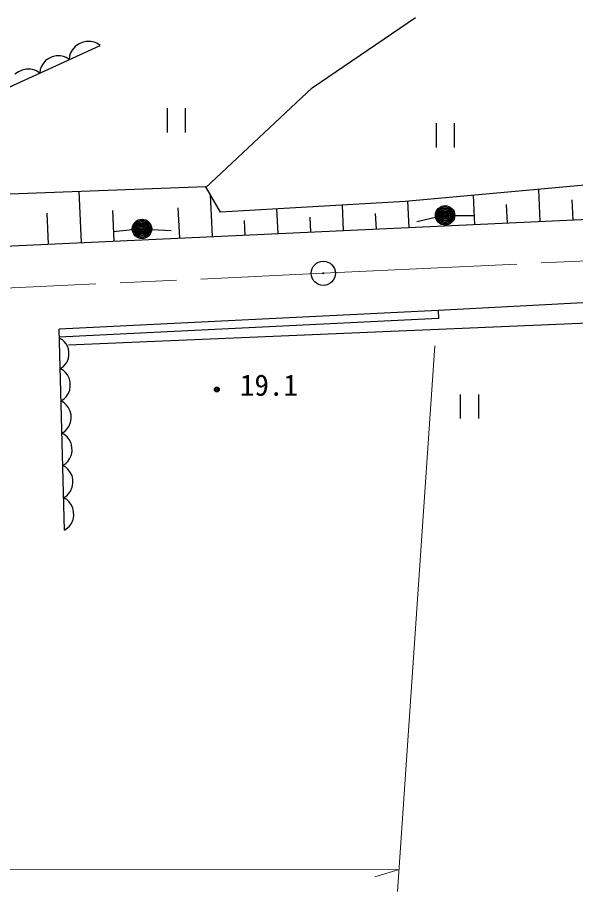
# Model space of a CAD drawing. Units: millimetres, scale not verified. Extents: x 40000 to 680000, y 20000 to 380000.
# Drawn here: x 246710 to 281248, y 240399 to 294547 of the extents above; entities that cross this region are included whole.
import ezdxf
from ezdxf.enums import TextEntityAlignment as Align

# ---------------------------------------------------------------- set-up
doc = ezdxf.new("R2010")
doc.units = ezdxf.units.MM
doc.header["$LTSCALE"] = 1000
doc.linetypes.add('CHAIN', pattern=[18.5, 12, -1.5, 3.5, -1.5])
for name, color, linetype, lineweight in [('M-BGD', 7, 'Continuous', 25), ('M-BMK', 2, 'CHAIN', 13), ('M-BMK-SRVR', 3, 'Continuous', 25), ('M-STR-HTXT', 7, 'Continuous', 13)]:
    doc.layers.add(name, color=color, linetype=linetype, lineweight=lineweight)
doc.styles.add('ＭＳ ゴシック', font='')
doc.styles.get('ＭＳ ゴシック').set_extended_font_data('MS Gothic')

msp = doc.modelspace()

# ---------------------------------------------------------------- linework, layer by layer
at = {"layer": 'M-BGD'}
for p, q in [((264956, 290195), (271335, 294547)), ((250715, 293001), (250486, 292896)), ((250961, 293069), (250715, 293001)), ((251243, 293060), (250961, 293069)), ((251448, 293016), (251243, 293060)), ((251615, 292955), (251448, 293016)), ((251818, 292817), (251615, 292955)), ((246202, 290223), (251818, 292817)), ((250099, 292532), (249999, 292347)), ((250275, 292752), (250099, 292532)), ((250486, 292896), (250275, 292752)), ((248442, 291874), (248274, 291665)), ((248643, 292011), (248442, 291874)), ((248861, 292112), (248643, 292011)), ((249095, 292176), (248861, 292112)), ((249363, 292168), (249095, 292176)), ((249559, 292126), (249363, 292168)), ((249718, 292068), (249559, 292126)), ((249911, 291936), (249718, 292068)), ((249937, 292180), (249911, 291936)), ((249999, 292347), (249937, 292180)), ((247239, 291350), (246992, 291282)), ((247520, 291341), (247239, 291350)), ((247726, 291297), (247520, 291341)), ((248121, 291329), (248096, 291098)), ((248179, 291489), (248121, 291329)), ((248274, 291665), (248179, 291489)), ((246764, 291176), (246553, 291033)), ((246992, 291282), (246764, 291176)), ((247893, 291235), (247726, 291297)), ((248096, 291098), (247893, 291235)), ((258340, 283996), (264956, 290195)), ((255972, 288931), (255972, 287431)), ((257112, 287431), (257112, 288931)), ((272621, 288000), (272621, 286500)), ((273761, 286500), (273761, 288000)), ((285376, 284475), (270711, 283152)), ((258373, 284054), (246234, 283602)), ((250663, 280600), (250518, 283762)), ((259280, 282481), (258373, 284054)), ((279067, 281908), (278976, 283898)), ((258779, 280974), (258660, 283558)), ((275009, 281721), (274926, 283532)), ((281096, 282001), (281039, 283249)), ((256750, 280880), (256664, 282745)), ((270711, 283152), (259280, 282481)), ((262836, 281160), (262766, 282685)), ((266894, 281347), (266821, 282923)), ((270952, 281534), (270877, 283167)), ((277038, 281814), (276986, 282955)), ((243562, 280273), (286168, 282234)), ((248634, 280507), (248546, 282414)), ((252692, 280694), (252605, 282580)), ((264865, 281254), (264822, 282184)), ((268923, 281441), (268879, 282402)), ((272591, 282150), (271422, 281880)), ((273776, 282285), (274976, 282285)), ((260807, 281067), (260766, 281967)), ((253820, 281388), (252627, 281265)), ((255016, 281417), (256214, 281350)), ((295565, 277596), (272753, 276404)), ((272753, 276404), (249282, 275235)), ((272753, 276404), (272778, 275904)), ((272778, 275904), (249295, 274735)), ((292740, 276064), (249873, 274241)), ((249614, 262794), (249282, 275235)), ((249489, 274581), (249296, 274690)), ((249606, 274470), (249489, 274581)), ((249724, 274322), (249606, 274470)), ((249844, 274097), (249724, 274322)), ((249888, 273870), (249844, 274097)), ((249863, 273413), (249894, 273642)), ((249894, 273642), (249888, 273870)), ((249347, 272791), (249534, 272910)), ((249534, 272910), (249645, 273027)), ((249645, 273027), (249755, 273182)), ((249755, 273182), (249863, 273413)), ((249550, 272676), (249347, 272791)), ((249673, 272560), (249550, 272676)), ((249798, 272403), (249673, 272560)), ((249924, 272166), (249798, 272403)), ((249970, 271927), (249924, 272166)), ((249977, 271687), (249970, 271927)), ((249830, 271203), (249943, 271446)), ((249943, 271446), (249977, 271687)), ((249400, 270792), (249597, 270917)), ((249604, 270677), (249400, 270792)), ((249597, 270917), (249714, 271040)), ((249714, 271040), (249830, 271203)), ((274115, 271195), (274115, 269695)), ((275255, 269695), (275255, 271195)), ((249727, 270560), (249604, 270677)), ((249851, 270404), (249727, 270560)), ((249977, 270167), (249851, 270404)), ((250024, 269928), (249977, 270167)), ((249997, 269447), (250030, 269688)), ((250030, 269688), (250024, 269928)), ((249767, 269041), (249883, 269204)), ((249883, 269204), (249997, 269447)), ((249454, 268792), (249651, 268918)), ((249657, 268678), (249454, 268792)), ((249651, 268918), (249767, 269041)), ((249780, 268561), (249657, 268678)), ((249904, 268404), (249780, 268561)), ((250031, 268168), (249904, 268404)), ((250077, 267929), (250031, 268168)), ((250050, 267448), (250084, 267689)), ((250084, 267689), (250077, 267929)), ((249704, 266918), (249821, 267042)), ((249821, 267042), (249936, 267205)), ((249936, 267205), (250050, 267448)), ((249507, 266793), (249704, 266918)), ((249710, 266678), (249507, 266793)), ((249834, 266562), (249710, 266678)), ((249958, 266405), (249834, 266562)), ((250084, 266168), (249958, 266405)), ((250131, 265929), (250084, 266168)), ((250137, 265689), (250131, 265929)), ((249990, 265205), (250103, 265448)), ((250103, 265448), (250137, 265689)), ((249561, 264794), (249757, 264919)), ((249764, 264679), (249561, 264794)), ((249757, 264919), (249874, 265042)), ((249874, 265042), (249990, 265205)), ((249887, 264562), (249764, 264679)), ((250011, 264406), (249887, 264562)), ((250138, 264169), (250011, 264406)), ((250184, 263930), (250138, 264169)), ((250190, 263690), (250184, 263930)), ((249928, 263043), (250043, 263206)), ((250043, 263206), (250157, 263449)), ((250157, 263449), (250190, 263690)), ((249614, 262794), (249811, 262920)), ((249811, 262920), (249928, 263043))]:
    msp.add_line(p, q, dxfattribs=at)
for centre, radius in [((273176, 282285), 600), ((273176, 282285), 528), ((273176, 282285), 456), ((273176, 282285), 384), ((273176, 282285), 312), ((273176, 282285), 240), ((273176, 282285), 168), ((273176, 282285), 96), ((273176, 282285), 24), ((254417, 281450), 600), ((254417, 281450), 528), ((254417, 281450), 456), ((254417, 281450), 384), ((254417, 281450), 312), ((254417, 281450), 240), ((254417, 281450), 168), ((254417, 281450), 96), ((254417, 281450), 24), ((259051, 271500), 150), ((259051, 271500), 90), ((259051, 271500), 30)]:
    msp.add_circle(centre, radius, dxfattribs=at)
at = {"layer": 'M-BMK'}
for p, q in [((265635, 278701), (357655, 283074)), ((165653, 273979), (265635, 278701))]:
    msp.add_line(p, q, dxfattribs=at)
at = {"layer": 'M-BMK-SRVR'}
for radius in [750, 30]:
    msp.add_circle((265635, 278701), radius, dxfattribs=at)
at = {"layer": 'M-STR-HTXT'}
for p, q in [((270236, 240399), (272538, 274209)), ((101634, 241645), (270328, 241753)), ((270328, 241753), (268833, 241317))]:
    msp.add_line(p, q, dxfattribs=at)

# ---------------------------------------------------------------- texts
at = {"layer": 'M-BGD', "style": 'ＭＳ ゴシック'}
msp.add_text('19.1', height=1320, dxfattribs=at).set_placement((260477, 270717), align=Align.BOTTOM_LEFT)

doc.saveas('drawing.dxf')
